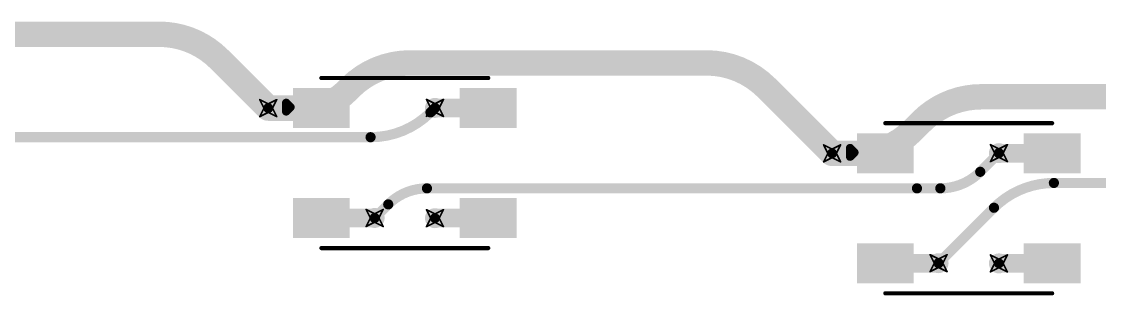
# Model space of a CAD drawing. Header units: inches. Extents: x -11 to 1110, y -7 to 455.
# Drawn here: x 394.93 to 427.25, y 300.87 to 309.09 of the extents above; entities that cross this region are included whole.
import ezdxf

# ---------------------------------------------------------------- set-up
doc = ezdxf.new("R2010")
doc.units = ezdxf.units.IN
for name, color, linetype in [('Bottom Layer', 5, 'Continuous'), ('Drill Drawing', 1, 'Continuous'), ('Top Layer', 1, 'Continuous'), ('Top Overlay', 2, 'Continuous'), ('Top Paste', 8, 'Continuous'), ('Top Solder', 216, 'Continuous'), ('Via Holes', 16, 'Continuous')]:
    doc.layers.add(name, color=color, linetype=linetype)

# ---------------------------------------------------------------- blocks, each defined once
blk = doc.blocks.new('WS2812B_B_W_80')
at = {"layer": 'Top Layer'}
for points in [[(-3.24999985, 2.15000078), (-1.75000031, 2.15000078), (-1.75000031, 1.15000278), (-3.24999985, 1.15000278)], [(3.24999985, 1.15000278), (1.75000031, 1.15000278), (1.75000031, 2.15000078), (3.24999985, 2.15000078)], [(-3.24999985, -1.15000024), (-1.75000031, -1.15000024), (-1.75000031, -2.14999824), (-3.24999985, -2.14999824)], [(1.75000031, -1.15000024), (3.24999985, -1.15000024), (3.24999985, -2.14999824), (1.75000031, -2.14999824)]]:
    blk.add_hatch(color=1, dxfattribs=at).paths.add_polyline_path(points)
at = {"layer": 'Top Paste'}
for points in [[(-3.24999985, 2.15000078), (-1.75000031, 2.15000078), (-1.75000031, 1.15000278), (-3.24999985, 1.15000278)], [(3.24999985, 1.15000278), (1.75000031, 1.15000278), (1.75000031, 2.15000078), (3.24999985, 2.15000078)], [(-3.24999985, -1.15000024), (-1.75000031, -1.15000024), (-1.75000031, -2.14999824), (-3.24999985, -2.14999824)], [(1.75000031, -1.15000024), (3.24999985, -1.15000024), (3.24999985, -2.14999824), (1.75000031, -2.14999824)]]:
    blk.add_hatch(color=8, dxfattribs=at).paths.add_polyline_path(points)
at = {"layer": 'Top Solder'}
for points in [[(-3.35159985, 2.25160078), (-1.64840031, 2.25160078), (-1.64840031, 1.04840278), (-3.35159985, 1.04840278)], [(3.35159985, 1.04840278), (1.64840031, 1.04840278), (1.64840031, 2.25160078), (3.35159985, 2.25160078)], [(-3.35159985, -1.04840024), (-1.64840031, -1.04840024), (-1.64840031, -2.25159824), (-3.35159985, -2.25159824)], [(1.64840031, -1.04840024), (3.35159985, -1.04840024), (3.35159985, -2.25159824), (1.64840031, -2.25159824)]]:
    blk.add_hatch(color=216, dxfattribs=at).paths.add_polyline_path(points)
at = {"layer": 'Top Overlay'}
for points in [[(-2.50000008, 2.55080008, 0.127, 0.127, 0), (2.50000008, 2.55080008, 0.127, 0.127, 0)], [(-3.556, 1.8034, 0.254, 0.254, 0), (-3.429, 1.6764, 0.254, 0.254, 0)], [(-3.556, 1.5494, 0.254, 0.254, 0), (-3.556, 1.8034, 0.254, 0.254, 0)], [(-3.556, 1.5494, 0.254, 0.254, 0), (-3.429, 1.6764, 0.254, 0.254, 0)], [(-2.50000008, -2.55079754, 0.127, 0.127, 0), (2.50000008, -2.55079754, 0.127, 0.127, 0)]]:
    blk.add_lwpolyline(points, format="xyseb", dxfattribs=at)
for points in [[(-2.53175008, 2.55080008, 0.0635, 0.0635, 1), (-2.46825008, 2.55080008, 0.0635, 0.0635, 1)], [(2.46825008, 2.55080008, 0.0635, 0.0635, 1), (2.53175008, 2.55080008, 0.0635, 0.0635, 1)], [(-3.619499999999999, 1.8034, 0.127, 0.127, 1), (-3.4925, 1.8034, 0.127, 0.127, 1)], [(-3.619499999999999, 1.8034, 0.127, 0.127, 1), (-3.4925, 1.8034, 0.127, 0.127, 1)], [(-3.619499999999999, 1.5494, 0.127, 0.127, 1), (-3.4925, 1.5494, 0.127, 0.127, 1)], [(-3.619499999999999, 1.5494, 0.127, 0.127, 1), (-3.4925, 1.5494, 0.127, 0.127, 1)], [(-3.4925, 1.6764, 0.127, 0.127, 1), (-3.3655, 1.6764, 0.127, 0.127, 1)], [(-3.4925, 1.6764, 0.127, 0.127, 1), (-3.3655, 1.6764, 0.127, 0.127, 1)], [(-2.53175008, -2.55079754, 0.0635, 0.0635, 1), (-2.46825008, -2.55079754, 0.0635, 0.0635, 1)], [(2.46825008, -2.55079754, 0.0635, 0.0635, 1), (2.53175008, -2.55079754, 0.0635, 0.0635, 1)]]:
    blk.add_lwpolyline(points, format="xyseb", close=True, dxfattribs=at)
blk = doc.blocks.new('WS2812B_B_W_89')
at = {"layer": 'Top Layer'}
for points in [[(-3.24999985, 2.15000078), (-1.75000031, 2.15000078), (-1.75000031, 1.15000278), (-3.24999985, 1.15000278)], [(3.24999985, 1.15000278), (1.75000031, 1.15000278), (1.75000031, 2.15000078), (3.24999985, 2.15000078)], [(-3.24999985, -1.15000024), (-1.75000031, -1.15000024), (-1.75000031, -2.14999824), (-3.24999985, -2.14999824)], [(1.75000031, -1.15000024), (3.24999985, -1.15000024), (3.24999985, -2.14999824), (1.75000031, -2.14999824)]]:
    blk.add_hatch(color=1, dxfattribs=at).paths.add_polyline_path(points)
at = {"layer": 'Top Paste'}
for points in [[(-3.24999985, 2.15000078), (-1.75000031, 2.15000078), (-1.75000031, 1.15000278), (-3.24999985, 1.15000278)], [(3.24999985, 1.15000278), (1.75000031, 1.15000278), (1.75000031, 2.15000078), (3.24999985, 2.15000078)], [(-3.24999985, -1.15000024), (-1.75000031, -1.15000024), (-1.75000031, -2.14999824), (-3.24999985, -2.14999824)], [(1.75000031, -1.15000024), (3.24999985, -1.15000024), (3.24999985, -2.14999824), (1.75000031, -2.14999824)]]:
    blk.add_hatch(color=8, dxfattribs=at).paths.add_polyline_path(points)
at = {"layer": 'Top Solder'}
for points in [[(-3.35159985, 2.25160078), (-1.64840031, 2.25160078), (-1.64840031, 1.04840278), (-3.35159985, 1.04840278)], [(3.35159985, 1.04840278), (1.64840031, 1.04840278), (1.64840031, 2.25160078), (3.35159985, 2.25160078)], [(-3.35159985, -1.04840024), (-1.64840031, -1.04840024), (-1.64840031, -2.25159824), (-3.35159985, -2.25159824)], [(1.64840031, -1.04840024), (3.35159985, -1.04840024), (3.35159985, -2.25159824), (1.64840031, -2.25159824)]]:
    blk.add_hatch(color=216, dxfattribs=at).paths.add_polyline_path(points)
at = {"layer": 'Top Overlay'}
for points in [[(-2.50000008, 2.55080008, 0.127, 0.127, 0), (2.50000008, 2.55080008, 0.127, 0.127, 0)], [(-3.556, 1.8034, 0.254, 0.254, 0), (-3.429, 1.6764, 0.254, 0.254, 0)], [(-3.556, 1.5494, 0.254, 0.254, 0), (-3.556, 1.8034, 0.254, 0.254, 0)], [(-3.556, 1.5494, 0.254, 0.254, 0), (-3.429, 1.6764, 0.254, 0.254, 0)], [(-2.50000008, -2.55079754, 0.127, 0.127, 0), (2.50000008, -2.55079754, 0.127, 0.127, 0)]]:
    blk.add_lwpolyline(points, format="xyseb", dxfattribs=at)
for points in [[(-2.53175008, 2.55080008, 0.0635, 0.0635, 1), (-2.46825008, 2.55080008, 0.0635, 0.0635, 1)], [(2.46825008, 2.55080008, 0.0635, 0.0635, 1), (2.53175008, 2.55080008, 0.0635, 0.0635, 1)], [(-3.619499999999999, 1.8034, 0.127, 0.127, 1), (-3.4925, 1.8034, 0.127, 0.127, 1)], [(-3.619499999999999, 1.8034, 0.127, 0.127, 1), (-3.4925, 1.8034, 0.127, 0.127, 1)], [(-3.619499999999999, 1.5494, 0.127, 0.127, 1), (-3.4925, 1.5494, 0.127, 0.127, 1)], [(-3.619499999999999, 1.5494, 0.127, 0.127, 1), (-3.4925, 1.5494, 0.127, 0.127, 1)], [(-3.4925, 1.6764, 0.127, 0.127, 1), (-3.3655, 1.6764, 0.127, 0.127, 1)], [(-3.4925, 1.6764, 0.127, 0.127, 1), (-3.3655, 1.6764, 0.127, 0.127, 1)], [(-2.53175008, -2.55079754, 0.0635, 0.0635, 1), (-2.46825008, -2.55079754, 0.0635, 0.0635, 1)], [(2.46825008, -2.55079754, 0.0635, 0.0635, 1), (2.53175008, -2.55079754, 0.0635, 0.0635, 1)]]:
    blk.add_lwpolyline(points, format="xyseb", close=True, dxfattribs=at)

msp = doc.modelspace()

# ---------------------------------------------------------------- hatches: boundary and pattern name
at = {"layer": 'Bottom Layer'}
h = msp.add_hatch(color=5, dxfattribs=at)
edge = h.paths.add_edge_path()
edge.add_arc((402.32734876, 306.49141394), 0.2999994, 0, 360)
h = msp.add_hatch(color=5, dxfattribs=at)
edge = h.paths.add_edge_path()
edge.add_arc((407.32734892, 306.49819574), 0.2999994, 0, 360)
h = msp.add_hatch(color=5, dxfattribs=at)
edge = h.paths.add_edge_path()
edge.add_arc((419.23393166, 305.1351149), 0.2999994, 0, 360)
h = msp.add_hatch(color=5, dxfattribs=at)
edge = h.paths.add_edge_path()
edge.add_arc((424.23393182, 305.1418967), 0.2999994, 0, 360)
h = msp.add_hatch(color=5, dxfattribs=at)
edge = h.paths.add_edge_path()
edge.add_arc((405.51860984, 303.19819472), 0.2999994, 0, 360)
h = msp.add_hatch(color=5, dxfattribs=at)
edge = h.paths.add_edge_path()
edge.add_arc((407.32734892, 303.19141292), 0.2999994, 0, 360)
h = msp.add_hatch(color=5, dxfattribs=at)
edge = h.paths.add_edge_path()
edge.add_arc((422.42519274, 301.84189568), 0.2999994, 0, 360)
h = msp.add_hatch(color=5, dxfattribs=at)
edge = h.paths.add_edge_path()
edge.add_arc((424.23393182, 301.83511388), 0.2999994, 0, 360)
at = {"layer": 'Top Layer'}
h = msp.add_hatch(color=1, dxfattribs=at)
edge = h.paths.add_edge_path()
edge.add_arc((402.32734876, 306.49141394), 0.2999994, 0, 360)
h = msp.add_hatch(color=1, dxfattribs=at)
edge = h.paths.add_edge_path()
edge.add_arc((407.32734892, 306.49819574), 0.2999994, 0, 360)
h = msp.add_hatch(color=1, dxfattribs=at)
edge = h.paths.add_edge_path()
edge.add_arc((419.23393166, 305.1351149), 0.2999994, 0, 360)
h = msp.add_hatch(color=1, dxfattribs=at)
edge = h.paths.add_edge_path()
edge.add_arc((424.23393182, 305.1418967), 0.2999994, 0, 360)
h = msp.add_hatch(color=1, dxfattribs=at)
edge = h.paths.add_edge_path()
edge.add_arc((405.51860984, 303.19819472), 0.2999994, 0, 360)
h = msp.add_hatch(color=1, dxfattribs=at)
edge = h.paths.add_edge_path()
edge.add_arc((407.32734892, 303.19141292), 0.2999994, 0, 360)
h = msp.add_hatch(color=1, dxfattribs=at)
edge = h.paths.add_edge_path()
edge.add_arc((422.42519274, 301.84189568), 0.2999994, 0, 360)
h = msp.add_hatch(color=1, dxfattribs=at)
edge = h.paths.add_edge_path()
edge.add_arc((424.23393182, 301.83511388), 0.2999994, 0, 360)
at = {"layer": 'Via Holes'}
h = msp.add_hatch(color=7, dxfattribs=at)
edge = h.paths.add_edge_path()
edge.add_arc((402.32734876, 306.49141394), 0.1499997, 0, 360)
h = msp.add_hatch(color=7, dxfattribs=at)
edge = h.paths.add_edge_path()
edge.add_arc((407.32734892, 306.49819574), 0.1499997, 0, 360)
h = msp.add_hatch(color=7, dxfattribs=at)
edge = h.paths.add_edge_path()
edge.add_arc((419.23393166, 305.1351149), 0.1499997, 0, 360)
h = msp.add_hatch(color=7, dxfattribs=at)
edge = h.paths.add_edge_path()
edge.add_arc((424.23393182, 305.1418967), 0.1499997, 0, 360)
h = msp.add_hatch(color=7, dxfattribs=at)
edge = h.paths.add_edge_path()
edge.add_arc((405.51860984, 303.19819472), 0.1499997, 0, 360)
h = msp.add_hatch(color=7, dxfattribs=at)
edge = h.paths.add_edge_path()
edge.add_arc((407.32734892, 303.19141292), 0.1499997, 0, 360)
h = msp.add_hatch(color=7, dxfattribs=at)
edge = h.paths.add_edge_path()
edge.add_arc((422.42519274, 301.84189568), 0.1499997, 0, 360)
h = msp.add_hatch(color=7, dxfattribs=at)
edge = h.paths.add_edge_path()
edge.add_arc((424.23393182, 301.83511388), 0.1499997, 0, 360)

# ---------------------------------------------------------------- linework, layer by layer
at = {"layer": 'Bottom Layer'}
for points in [[(390.75579456, 308.70701022, 0.7619999999999999, 0.7619999999999999, 0), (399.05964892, 308.70701022, 0.7619999999999999, 0.7619999999999999, 0)], [(399.05964892, 308.70701022, 0.7619999999999999, 0.7619999999999999, -0.198912367379658), (400.8557007, 307.963062, 0.7619999999999999, 0.7619999999999999, 0)], [(400.8557007, 307.963062, 0.7619999999999999, 0.7619999999999999, 0), (402.32734876, 306.49141394, 0.7619999999999999, 0.7619999999999999, 0)], [(404.78222828, 307.10405178, 0.7619999999999999, 0.7619999999999999, -0.198912367379658), (406.5782800599999, 307.848, 0.7619999999999999, 0.7619999999999999, 0)], [(406.5782800599999, 307.848, 0.7619999999999999, 0.7619999999999999, 0), (415.468943, 307.848, 0.7619999999999999, 0.7619999999999999, 0)], [(415.468943, 307.848, 0.7619999999999999, 0.7619999999999999, -0.198912367379658), (417.2649947799999, 307.10405178, 0.7619999999999999, 0.7619999999999999, 0)], [(404.67298034, 306.99480384, 0.7619999999999999, 0.7619999999999999, -0.198912367379658), (403.4576894, 306.49141394, 0.7619999999999999, 0.7619999999999999, 0)], [(404.67298034, 306.99480384, 0.7619999999999999, 0.7619999999999999, 0), (404.78222828, 307.10405178, 0.7619999999999999, 0.7619999999999999, 0)], [(417.2649947799999, 307.10405178, 0.7619999999999999, 0.7619999999999999, 0), (419.23393166, 305.1351149, 0.7619999999999999, 0.7619999999999999, 0)], [(421.91205178, 306.08805178, 0.7619999999999999, 0.7619999999999999, -0.198912367379658), (423.70810356, 306.832, 0.7619999999999999, 0.7619999999999999, 0)], [(423.70810356, 306.832, 0.7619999999999999, 0.7619999999999999, 0), (434.29766582, 306.832, 0.7619999999999999, 0.7619999999999999, 0)], [(402.32734876, 306.49141394, 0.7619999999999999, 0.7619999999999999, 0), (403.4576894, 306.49141394, 0.7619999999999999, 0.7619999999999999, 0)], [(407.19250032, 306.36334714, 0.3048, 0.3048, -0.198912367379658), (405.3964485399999, 305.61939892, 0.3048, 0.3048, 0)], [(407.19250032, 306.36334714, 0.3048, 0.3048, 0), (407.32734892, 306.49819574, 0.3048, 0.3048, 0)], [(421.64, 305.816, 0.7619999999999999, 0.7619999999999999, 0), (421.91205178, 306.08805178, 0.7619999999999999, 0.7619999999999999, 0)], [(421.64, 305.816, 0.7619999999999999, 0.7619999999999999, -0.198912367379658), (419.99619836, 305.1351149, 0.7619999999999999, 0.7619999999999999, 0)], [(391.40028146, 305.61939892, 0.3048, 0.3048, 0), (405.3964485399999, 305.61939892, 0.3048, 0.3048, 0)], [(419.23393166, 305.1351149, 0.7619999999999999, 0.7619999999999999, 0), (419.99619836, 305.1351149, 0.7619999999999999, 0.7619999999999999, 0)], [(423.67409296, 304.58161842, 0.3048, 0.3048, 0), (424.23325618, 305.1407816399999, 0.3048, 0.3048, 0)], [(424.23325618, 305.1407816399999, 0.3048, 0.3048, 0), (424.23325618, 305.14253424, 0.3048, 0.3048, 0)], [(423.67409296, 304.58161842, 0.3048, 0.3048, -0.198912367379658), (422.47807554, 304.08621174, 0.3048, 0.3048, 0)], [(405.92586582, 303.6054506999999, 0.3048, 0.3048, -0.198912367379658), (407.08653152, 304.08621428, 0.3048, 0.3048, 0)], [(407.08653152, 304.08621428, 0.3048, 0.3048, 0), (421.77746226, 304.08621428, 0.3048, 0.3048, 0)], [(421.77746226, 304.08621428, 0.3048, 0.3048, 0), (421.7774648, 304.08621174, 0.3048, 0.3048, 0)], [(421.7774648, 304.08621174, 0.3048, 0.3048, 0), (422.47807554, 304.08621174, 0.3048, 0.3048, 0)], [(424.08714776, 303.5038507, 0.3048, 0.3048, -0.198912367379658), (425.88319954, 304.24779892, 0.3048, 0.3048, 0)], [(425.88319954, 304.24779892, 0.3048, 0.3048, 0), (439.00436202, 304.24779892, 0.3048, 0.3048, 0)], [(405.51860984, 303.19819472, 0.3048, 0.3048, 0), (405.92586582, 303.6054506999999, 0.3048, 0.3048, 0)], [(422.42519274, 301.84189568, 0.3048, 0.3048, 0), (424.08714776, 303.5038507, 0.3048, 0.3048, 0)]]:
    msp.add_lwpolyline(points, format="xyseb", dxfattribs=at)
for points in [[(398.86914892, 308.70701022, 0.3809999999999999, 0.3809999999999999, 1), (399.25014892, 308.70701022, 0.3809999999999999, 0.3809999999999999, 1)], [(398.86914892, 308.70701022, 0.3809999999999999, 0.3809999999999999, 1), (399.25014892, 308.70701022, 0.3809999999999999, 0.3809999999999999, 1)], [(400.6652007, 307.963062, 0.3809999999999999, 0.3809999999999999, 1), (401.0462007, 307.963062, 0.3809999999999999, 0.3809999999999999, 1)], [(400.6652007, 307.963062, 0.3809999999999999, 0.3809999999999999, 1), (401.0462007, 307.963062, 0.3809999999999999, 0.3809999999999999, 1)], [(406.38778006, 307.848, 0.3809999999999999, 0.3809999999999999, 1), (406.7687800599999, 307.848, 0.3809999999999999, 0.3809999999999999, 1)], [(406.38778006, 307.848, 0.3809999999999999, 0.3809999999999999, 1), (406.7687800599999, 307.848, 0.3809999999999999, 0.3809999999999999, 1)], [(415.278443, 307.848, 0.3809999999999999, 0.3809999999999999, 1), (415.659443, 307.848, 0.3809999999999999, 0.3809999999999999, 1)], [(415.278443, 307.848, 0.3809999999999999, 0.3809999999999999, 1), (415.659443, 307.848, 0.3809999999999999, 0.3809999999999999, 1)], [(404.48248034, 306.99480384, 0.3809999999999999, 0.3809999999999999, 1), (404.86348034, 306.99480384, 0.3809999999999999, 0.3809999999999999, 1)], [(404.48248034, 306.99480384, 0.3809999999999999, 0.3809999999999999, 1), (404.86348034, 306.99480384, 0.3809999999999999, 0.3809999999999999, 1)], [(404.59172828, 307.10405178, 0.3809999999999999, 0.3809999999999999, 1), (404.97272828, 307.10405178, 0.3809999999999999, 0.3809999999999999, 1)], [(404.59172828, 307.10405178, 0.3809999999999999, 0.3809999999999999, 1), (404.97272828, 307.10405178, 0.3809999999999999, 0.3809999999999999, 1)], [(417.07449478, 307.10405178, 0.3809999999999999, 0.3809999999999999, 1), (417.4554947799999, 307.10405178, 0.3809999999999999, 0.3809999999999999, 1)], [(417.07449478, 307.10405178, 0.3809999999999999, 0.3809999999999999, 1), (417.4554947799999, 307.10405178, 0.3809999999999999, 0.3809999999999999, 1)], [(423.51760356, 306.832, 0.3809999999999999, 0.3809999999999999, 1), (423.89860356, 306.832, 0.3809999999999999, 0.3809999999999999, 1)], [(423.51760356, 306.832, 0.3809999999999999, 0.3809999999999999, 1), (423.89860356, 306.832, 0.3809999999999999, 0.3809999999999999, 1)], [(402.13684876, 306.49141394, 0.3809999999999999, 0.3809999999999999, 1), (402.51784876, 306.49141394, 0.3809999999999999, 0.3809999999999999, 1)], [(402.13684876, 306.49141394, 0.3809999999999999, 0.3809999999999999, 1), (402.51784876, 306.49141394, 0.3809999999999999, 0.3809999999999999, 1)], [(403.2671894, 306.49141394, 0.3809999999999999, 0.3809999999999999, 1), (403.6481894, 306.49141394, 0.3809999999999999, 0.3809999999999999, 1)], [(403.2671894, 306.49141394, 0.3809999999999999, 0.3809999999999999, 1), (403.6481894, 306.49141394, 0.3809999999999999, 0.3809999999999999, 1)], [(407.11630032, 306.36334714, 0.1524, 0.1524, 1), (407.26870032, 306.36334714, 0.1524, 0.1524, 1)], [(407.11630032, 306.36334714, 0.1524, 0.1524, 1), (407.26870032, 306.36334714, 0.1524, 0.1524, 1)], [(407.25114892, 306.49819574, 0.1524, 0.1524, 1), (407.40354892, 306.49819574, 0.1524, 0.1524, 1)], [(421.72155178, 306.08805178, 0.3809999999999999, 0.3809999999999999, 1), (422.1025517799999, 306.08805178, 0.3809999999999999, 0.3809999999999999, 1)], [(421.72155178, 306.08805178, 0.3809999999999999, 0.3809999999999999, 1), (422.1025517799999, 306.08805178, 0.3809999999999999, 0.3809999999999999, 1)], [(421.4495, 305.816, 0.3809999999999999, 0.3809999999999999, 1), (421.8305, 305.816, 0.3809999999999999, 0.3809999999999999, 1)], [(421.4495, 305.816, 0.3809999999999999, 0.3809999999999999, 1), (421.8305, 305.816, 0.3809999999999999, 0.3809999999999999, 1)], [(405.32024854, 305.61939892, 0.1524, 0.1524, 1), (405.47264854, 305.61939892, 0.1524, 0.1524, 1)], [(405.32024854, 305.61939892, 0.1524, 0.1524, 1), (405.47264854, 305.61939892, 0.1524, 0.1524, 1)], [(419.04343166, 305.1351149, 0.3809999999999999, 0.3809999999999999, 1), (419.42443166, 305.1351149, 0.3809999999999999, 0.3809999999999999, 1)], [(419.04343166, 305.1351149, 0.3809999999999999, 0.3809999999999999, 1), (419.42443166, 305.1351149, 0.3809999999999999, 0.3809999999999999, 1)], [(419.80569836, 305.1351149, 0.3809999999999999, 0.3809999999999999, 1), (420.18669836, 305.1351149, 0.3809999999999999, 0.3809999999999999, 1)], [(419.80569836, 305.1351149, 0.3809999999999999, 0.3809999999999999, 1), (420.18669836, 305.1351149, 0.3809999999999999, 0.3809999999999999, 1)], [(424.1570561799999, 305.14253424, 0.1524, 0.1524, 1), (424.3094561799999, 305.14253424, 0.1524, 0.1524, 1)], [(424.1570561799999, 305.1407816399999, 0.1524, 0.1524, 1), (424.3094561799999, 305.1407816399999, 0.1524, 0.1524, 1)], [(424.1570561799999, 305.1407816399999, 0.1524, 0.1524, 1), (424.3094561799999, 305.1407816399999, 0.1524, 0.1524, 1)], [(423.59789296, 304.58161842, 0.1524, 0.1524, 1), (423.75029296, 304.58161842, 0.1524, 0.1524, 1)], [(423.59789296, 304.58161842, 0.1524, 0.1524, 1), (423.75029296, 304.58161842, 0.1524, 0.1524, 1)], [(407.01033152, 304.08621428, 0.1524, 0.1524, 1), (407.16273152, 304.08621428, 0.1524, 0.1524, 1)], [(407.01033152, 304.08621428, 0.1524, 0.1524, 1), (407.16273152, 304.08621428, 0.1524, 0.1524, 1)], [(421.70126226, 304.08621428, 0.1524, 0.1524, 1), (421.85366226, 304.08621428, 0.1524, 0.1524, 1)], [(421.70126226, 304.08621428, 0.1524, 0.1524, 1), (421.85366226, 304.08621428, 0.1524, 0.1524, 1)], [(421.7012648, 304.08621174, 0.1524, 0.1524, 1), (421.8536648, 304.08621174, 0.1524, 0.1524, 1)], [(421.7012648, 304.08621174, 0.1524, 0.1524, 1), (421.8536648, 304.08621174, 0.1524, 0.1524, 1)], [(422.4018755399999, 304.08621174, 0.1524, 0.1524, 1), (422.5542755399999, 304.08621174, 0.1524, 0.1524, 1)], [(422.4018755399999, 304.08621174, 0.1524, 0.1524, 1), (422.5542755399999, 304.08621174, 0.1524, 0.1524, 1)], [(425.80699954, 304.24779892, 0.1524, 0.1524, 1), (425.95939954, 304.24779892, 0.1524, 0.1524, 1)], [(425.80699954, 304.24779892, 0.1524, 0.1524, 1), (425.95939954, 304.24779892, 0.1524, 0.1524, 1)], [(405.84966582, 303.6054506999999, 0.1524, 0.1524, 1), (406.00206582, 303.6054506999999, 0.1524, 0.1524, 1)], [(405.84966582, 303.6054506999999, 0.1524, 0.1524, 1), (406.00206582, 303.6054506999999, 0.1524, 0.1524, 1)], [(424.01094776, 303.5038507, 0.1524, 0.1524, 1), (424.16334776, 303.5038507, 0.1524, 0.1524, 1)], [(424.01094776, 303.5038507, 0.1524, 0.1524, 1), (424.16334776, 303.5038507, 0.1524, 0.1524, 1)], [(405.44240984, 303.19819472, 0.1524, 0.1524, 1), (405.59480984, 303.19819472, 0.1524, 0.1524, 1)], [(422.34899274, 301.84189568, 0.1524, 0.1524, 1), (422.50139274, 301.84189568, 0.1524, 0.1524, 1)]]:
    msp.add_lwpolyline(points, format="xyseb", close=True, dxfattribs=at)
at = {"layer": 'Drill Drawing'}
for points in [[(402.07334876, 306.74541394, 0.0508, 0.0508, 0), (402.32734876, 306.61841394, 0.0508, 0.0508, 0)], [(402.07334876, 306.74541394, 0.0508, 0.0508, 0), (402.2003487599999, 306.49141394, 0.0508, 0.0508, 0)], [(402.32734876, 306.61841394, 0.0508, 0.0508, 0), (402.58134876, 306.74541394, 0.0508, 0.0508, 0)], [(402.45434876, 306.49141394, 0.0508, 0.0508, 0), (402.58134876, 306.74541394, 0.0508, 0.0508, 0)], [(407.0733489199999, 306.75219574, 0.0508, 0.0508, 0), (407.32734892, 306.62519574, 0.0508, 0.0508, 0)], [(407.0733489199999, 306.75219574, 0.0508, 0.0508, 0), (407.20034892, 306.49819574, 0.0508, 0.0508, 0)], [(407.32734892, 306.62519574, 0.0508, 0.0508, 0), (407.5813489199999, 306.75219574, 0.0508, 0.0508, 0)], [(407.45434892, 306.49819574, 0.0508, 0.0508, 0), (407.5813489199999, 306.75219574, 0.0508, 0.0508, 0)], [(402.07334876, 306.23741394, 0.0508, 0.0508, 0), (402.2003487599999, 306.49141394, 0.0508, 0.0508, 0)], [(402.07334876, 306.23741394, 0.0508, 0.0508, 0), (402.32734876, 306.36441394, 0.0508, 0.0508, 0)], [(402.32734876, 306.36441394, 0.0508, 0.0508, 0), (402.58134876, 306.23741394, 0.0508, 0.0508, 0)], [(402.45434876, 306.49141394, 0.0508, 0.0508, 0), (402.58134876, 306.23741394, 0.0508, 0.0508, 0)], [(407.0733489199999, 306.24419574, 0.0508, 0.0508, 0), (407.20034892, 306.49819574, 0.0508, 0.0508, 0)], [(407.0733489199999, 306.24419574, 0.0508, 0.0508, 0), (407.32734892, 306.37119574, 0.0508, 0.0508, 0)], [(407.32734892, 306.37119574, 0.0508, 0.0508, 0), (407.5813489199999, 306.24419574, 0.0508, 0.0508, 0)], [(407.45434892, 306.49819574, 0.0508, 0.0508, 0), (407.5813489199999, 306.24419574, 0.0508, 0.0508, 0)], [(418.97993166, 305.3891149, 0.0508, 0.0508, 0), (419.23393166, 305.2621149, 0.0508, 0.0508, 0)], [(418.97993166, 305.3891149, 0.0508, 0.0508, 0), (419.1069316599999, 305.1351149, 0.0508, 0.0508, 0)], [(419.23393166, 305.2621149, 0.0508, 0.0508, 0), (419.48793166, 305.3891149, 0.0508, 0.0508, 0)], [(419.36093166, 305.1351149, 0.0508, 0.0508, 0), (419.48793166, 305.3891149, 0.0508, 0.0508, 0)], [(423.9799318199999, 305.3958967, 0.0508, 0.0508, 0), (424.23393182, 305.2688967, 0.0508, 0.0508, 0)], [(423.9799318199999, 305.3958967, 0.0508, 0.0508, 0), (424.10693182, 305.1418967, 0.0508, 0.0508, 0)], [(424.23393182, 305.2688967, 0.0508, 0.0508, 0), (424.4879318199999, 305.3958967, 0.0508, 0.0508, 0)], [(424.36093182, 305.1418967, 0.0508, 0.0508, 0), (424.4879318199999, 305.3958967, 0.0508, 0.0508, 0)], [(418.97993166, 304.8811149, 0.0508, 0.0508, 0), (419.1069316599999, 305.1351149, 0.0508, 0.0508, 0)], [(419.36093166, 305.1351149, 0.0508, 0.0508, 0), (419.48793166, 304.8811149, 0.0508, 0.0508, 0)], [(423.9799318199999, 304.8878966999999, 0.0508, 0.0508, 0), (424.10693182, 305.1418967, 0.0508, 0.0508, 0)], [(424.36093182, 305.1418967, 0.0508, 0.0508, 0), (424.4879318199999, 304.8878966999999, 0.0508, 0.0508, 0)], [(418.97993166, 304.8811149, 0.0508, 0.0508, 0), (419.23393166, 305.0081149, 0.0508, 0.0508, 0)], [(419.23393166, 305.0081149, 0.0508, 0.0508, 0), (419.48793166, 304.8811149, 0.0508, 0.0508, 0)], [(423.9799318199999, 304.8878966999999, 0.0508, 0.0508, 0), (424.23393182, 305.0148967, 0.0508, 0.0508, 0)], [(424.23393182, 305.0148967, 0.0508, 0.0508, 0), (424.4879318199999, 304.8878966999999, 0.0508, 0.0508, 0)], [(405.26460984, 303.45219472, 0.0508, 0.0508, 0), (405.51860984, 303.32519472, 0.0508, 0.0508, 0)], [(405.26460984, 303.45219472, 0.0508, 0.0508, 0), (405.39160984, 303.19819472, 0.0508, 0.0508, 0)], [(405.51860984, 303.32519472, 0.0508, 0.0508, 0), (405.77260984, 303.45219472, 0.0508, 0.0508, 0)], [(405.64560984, 303.19819472, 0.0508, 0.0508, 0), (405.77260984, 303.45219472, 0.0508, 0.0508, 0)], [(407.0733489199999, 303.44541292, 0.0508, 0.0508, 0), (407.32734892, 303.31841292, 0.0508, 0.0508, 0)], [(407.0733489199999, 303.44541292, 0.0508, 0.0508, 0), (407.20034892, 303.19141292, 0.0508, 0.0508, 0)], [(407.32734892, 303.31841292, 0.0508, 0.0508, 0), (407.5813489199999, 303.44541292, 0.0508, 0.0508, 0)], [(407.45434892, 303.19141292, 0.0508, 0.0508, 0), (407.5813489199999, 303.44541292, 0.0508, 0.0508, 0)], [(405.26460984, 302.94419472, 0.0508, 0.0508, 0), (405.39160984, 303.19819472, 0.0508, 0.0508, 0)], [(405.64560984, 303.19819472, 0.0508, 0.0508, 0), (405.77260984, 302.94419472, 0.0508, 0.0508, 0)], [(407.0733489199999, 302.93741292, 0.0508, 0.0508, 0), (407.20034892, 303.19141292, 0.0508, 0.0508, 0)], [(407.45434892, 303.19141292, 0.0508, 0.0508, 0), (407.5813489199999, 302.93741292, 0.0508, 0.0508, 0)], [(405.26460984, 302.94419472, 0.0508, 0.0508, 0), (405.51860984, 303.07119472, 0.0508, 0.0508, 0)], [(405.51860984, 303.07119472, 0.0508, 0.0508, 0), (405.77260984, 302.94419472, 0.0508, 0.0508, 0)], [(407.0733489199999, 302.93741292, 0.0508, 0.0508, 0), (407.32734892, 303.06441292, 0.0508, 0.0508, 0)], [(407.32734892, 303.06441292, 0.0508, 0.0508, 0), (407.5813489199999, 302.93741292, 0.0508, 0.0508, 0)], [(422.17119274, 302.09589568, 0.0508, 0.0508, 0), (422.42519274, 301.96889568, 0.0508, 0.0508, 0)], [(422.17119274, 302.09589568, 0.0508, 0.0508, 0), (422.2981927399999, 301.84189568, 0.0508, 0.0508, 0)], [(422.17119274, 301.58789568, 0.0508, 0.0508, 0), (422.2981927399999, 301.84189568, 0.0508, 0.0508, 0)], [(422.42519274, 301.96889568, 0.0508, 0.0508, 0), (422.67919274, 302.09589568, 0.0508, 0.0508, 0)], [(422.55219274, 301.84189568, 0.0508, 0.0508, 0), (422.67919274, 302.09589568, 0.0508, 0.0508, 0)], [(422.55219274, 301.84189568, 0.0508, 0.0508, 0), (422.67919274, 301.58789568, 0.0508, 0.0508, 0)], [(423.9799318199999, 302.08911388, 0.0508, 0.0508, 0), (424.23393182, 301.9621138799999, 0.0508, 0.0508, 0)], [(423.9799318199999, 302.08911388, 0.0508, 0.0508, 0), (424.10693182, 301.83511388, 0.0508, 0.0508, 0)], [(423.9799318199999, 301.58111388, 0.0508, 0.0508, 0), (424.10693182, 301.83511388, 0.0508, 0.0508, 0)], [(424.23393182, 301.9621138799999, 0.0508, 0.0508, 0), (424.4879318199999, 302.08911388, 0.0508, 0.0508, 0)], [(424.36093182, 301.83511388, 0.0508, 0.0508, 0), (424.4879318199999, 302.08911388, 0.0508, 0.0508, 0)], [(424.36093182, 301.83511388, 0.0508, 0.0508, 0), (424.4879318199999, 301.58111388, 0.0508, 0.0508, 0)], [(422.17119274, 301.58789568, 0.0508, 0.0508, 0), (422.42519274, 301.71489568, 0.0508, 0.0508, 0)], [(422.42519274, 301.71489568, 0.0508, 0.0508, 0), (422.67919274, 301.58789568, 0.0508, 0.0508, 0)], [(423.9799318199999, 301.58111388, 0.0508, 0.0508, 0), (424.23393182, 301.70811388, 0.0508, 0.0508, 0)], [(424.23393182, 301.70811388, 0.0508, 0.0508, 0), (424.4879318199999, 301.58111388, 0.0508, 0.0508, 0)]]:
    msp.add_lwpolyline(points, format="xyseb", dxfattribs=at)
for points in [[(402.06064876, 306.74541394, 0.0254, 0.0254, 1), (402.08604876, 306.74541394, 0.0254, 0.0254, 1)], [(402.06064876, 306.74541394, 0.0254, 0.0254, 1), (402.08604876, 306.74541394, 0.0254, 0.0254, 1)], [(402.56864876, 306.74541394, 0.0254, 0.0254, 1), (402.59404876, 306.74541394, 0.0254, 0.0254, 1)], [(402.56864876, 306.74541394, 0.0254, 0.0254, 1), (402.59404876, 306.74541394, 0.0254, 0.0254, 1)], [(407.06064892, 306.75219574, 0.0254, 0.0254, 1), (407.0860489199999, 306.75219574, 0.0254, 0.0254, 1)], [(407.06064892, 306.75219574, 0.0254, 0.0254, 1), (407.0860489199999, 306.75219574, 0.0254, 0.0254, 1)], [(407.56864892, 306.75219574, 0.0254, 0.0254, 1), (407.59404892, 306.75219574, 0.0254, 0.0254, 1)], [(407.56864892, 306.75219574, 0.0254, 0.0254, 1), (407.59404892, 306.75219574, 0.0254, 0.0254, 1)], [(402.18764876, 306.49141394, 0.0254, 0.0254, 1), (402.21304876, 306.49141394, 0.0254, 0.0254, 1)], [(402.18764876, 306.49141394, 0.0254, 0.0254, 1), (402.21304876, 306.49141394, 0.0254, 0.0254, 1)], [(402.31464876, 306.61841394, 0.0254, 0.0254, 1), (402.3400487599999, 306.61841394, 0.0254, 0.0254, 1)], [(402.31464876, 306.61841394, 0.0254, 0.0254, 1), (402.3400487599999, 306.61841394, 0.0254, 0.0254, 1)], [(402.31464876, 306.36441394, 0.0254, 0.0254, 1), (402.3400487599999, 306.36441394, 0.0254, 0.0254, 1)], [(402.31464876, 306.36441394, 0.0254, 0.0254, 1), (402.3400487599999, 306.36441394, 0.0254, 0.0254, 1)], [(402.44164876, 306.49141394, 0.0254, 0.0254, 1), (402.46704876, 306.49141394, 0.0254, 0.0254, 1)], [(402.44164876, 306.49141394, 0.0254, 0.0254, 1), (402.46704876, 306.49141394, 0.0254, 0.0254, 1)], [(407.18764892, 306.49819574, 0.0254, 0.0254, 1), (407.21304892, 306.49819574, 0.0254, 0.0254, 1)], [(407.18764892, 306.49819574, 0.0254, 0.0254, 1), (407.21304892, 306.49819574, 0.0254, 0.0254, 1)], [(407.31464892, 306.62519574, 0.0254, 0.0254, 1), (407.34004892, 306.62519574, 0.0254, 0.0254, 1)], [(407.31464892, 306.62519574, 0.0254, 0.0254, 1), (407.34004892, 306.62519574, 0.0254, 0.0254, 1)], [(407.31464892, 306.37119574, 0.0254, 0.0254, 1), (407.34004892, 306.37119574, 0.0254, 0.0254, 1)], [(407.31464892, 306.37119574, 0.0254, 0.0254, 1), (407.34004892, 306.37119574, 0.0254, 0.0254, 1)], [(407.44164892, 306.49819574, 0.0254, 0.0254, 1), (407.46704892, 306.49819574, 0.0254, 0.0254, 1)], [(407.44164892, 306.49819574, 0.0254, 0.0254, 1), (407.46704892, 306.49819574, 0.0254, 0.0254, 1)], [(402.06064876, 306.23741394, 0.0254, 0.0254, 1), (402.08604876, 306.23741394, 0.0254, 0.0254, 1)], [(402.06064876, 306.23741394, 0.0254, 0.0254, 1), (402.08604876, 306.23741394, 0.0254, 0.0254, 1)], [(402.56864876, 306.23741394, 0.0254, 0.0254, 1), (402.59404876, 306.23741394, 0.0254, 0.0254, 1)], [(402.56864876, 306.23741394, 0.0254, 0.0254, 1), (402.59404876, 306.23741394, 0.0254, 0.0254, 1)], [(407.06064892, 306.24419574, 0.0254, 0.0254, 1), (407.0860489199999, 306.24419574, 0.0254, 0.0254, 1)], [(407.06064892, 306.24419574, 0.0254, 0.0254, 1), (407.0860489199999, 306.24419574, 0.0254, 0.0254, 1)], [(407.56864892, 306.24419574, 0.0254, 0.0254, 1), (407.59404892, 306.24419574, 0.0254, 0.0254, 1)], [(407.56864892, 306.24419574, 0.0254, 0.0254, 1), (407.59404892, 306.24419574, 0.0254, 0.0254, 1)], [(418.96723166, 305.3891149, 0.0254, 0.0254, 1), (418.9926316599999, 305.3891149, 0.0254, 0.0254, 1)], [(418.96723166, 305.3891149, 0.0254, 0.0254, 1), (418.9926316599999, 305.3891149, 0.0254, 0.0254, 1)], [(419.47523166, 305.3891149, 0.0254, 0.0254, 1), (419.50063166, 305.3891149, 0.0254, 0.0254, 1)], [(419.47523166, 305.3891149, 0.0254, 0.0254, 1), (419.50063166, 305.3891149, 0.0254, 0.0254, 1)], [(423.96723182, 305.3958967, 0.0254, 0.0254, 1), (423.99263182, 305.3958967, 0.0254, 0.0254, 1)], [(423.96723182, 305.3958967, 0.0254, 0.0254, 1), (423.99263182, 305.3958967, 0.0254, 0.0254, 1)], [(424.47523182, 305.3958967, 0.0254, 0.0254, 1), (424.50063182, 305.3958967, 0.0254, 0.0254, 1)], [(424.47523182, 305.3958967, 0.0254, 0.0254, 1), (424.50063182, 305.3958967, 0.0254, 0.0254, 1)], [(419.09423166, 305.1351149, 0.0254, 0.0254, 1), (419.11963166, 305.1351149, 0.0254, 0.0254, 1)], [(419.09423166, 305.1351149, 0.0254, 0.0254, 1), (419.11963166, 305.1351149, 0.0254, 0.0254, 1)], [(419.2212316599999, 305.2621149, 0.0254, 0.0254, 1), (419.24663166, 305.2621149, 0.0254, 0.0254, 1)], [(419.2212316599999, 305.2621149, 0.0254, 0.0254, 1), (419.24663166, 305.2621149, 0.0254, 0.0254, 1)], [(419.34823166, 305.1351149, 0.0254, 0.0254, 1), (419.3736316599999, 305.1351149, 0.0254, 0.0254, 1)], [(419.34823166, 305.1351149, 0.0254, 0.0254, 1), (419.3736316599999, 305.1351149, 0.0254, 0.0254, 1)], [(424.0942318199999, 305.1418967, 0.0254, 0.0254, 1), (424.11963182, 305.1418967, 0.0254, 0.0254, 1)], [(424.0942318199999, 305.1418967, 0.0254, 0.0254, 1), (424.11963182, 305.1418967, 0.0254, 0.0254, 1)], [(424.22123182, 305.2688967, 0.0254, 0.0254, 1), (424.2466318199999, 305.2688967, 0.0254, 0.0254, 1)], [(424.22123182, 305.2688967, 0.0254, 0.0254, 1), (424.2466318199999, 305.2688967, 0.0254, 0.0254, 1)], [(424.34823182, 305.1418967, 0.0254, 0.0254, 1), (424.37363182, 305.1418967, 0.0254, 0.0254, 1)], [(424.34823182, 305.1418967, 0.0254, 0.0254, 1), (424.37363182, 305.1418967, 0.0254, 0.0254, 1)], [(418.96723166, 304.8811149, 0.0254, 0.0254, 1), (418.9926316599999, 304.8811149, 0.0254, 0.0254, 1)], [(418.96723166, 304.8811149, 0.0254, 0.0254, 1), (418.9926316599999, 304.8811149, 0.0254, 0.0254, 1)], [(419.2212316599999, 305.0081149, 0.0254, 0.0254, 1), (419.24663166, 305.0081149, 0.0254, 0.0254, 1)], [(419.2212316599999, 305.0081149, 0.0254, 0.0254, 1), (419.24663166, 305.0081149, 0.0254, 0.0254, 1)], [(419.47523166, 304.8811149, 0.0254, 0.0254, 1), (419.50063166, 304.8811149, 0.0254, 0.0254, 1)], [(419.47523166, 304.8811149, 0.0254, 0.0254, 1), (419.50063166, 304.8811149, 0.0254, 0.0254, 1)], [(423.96723182, 304.8878966999999, 0.0254, 0.0254, 1), (423.99263182, 304.8878966999999, 0.0254, 0.0254, 1)], [(423.96723182, 304.8878966999999, 0.0254, 0.0254, 1), (423.99263182, 304.8878966999999, 0.0254, 0.0254, 1)], [(424.22123182, 305.0148967, 0.0254, 0.0254, 1), (424.2466318199999, 305.0148967, 0.0254, 0.0254, 1)], [(424.22123182, 305.0148967, 0.0254, 0.0254, 1), (424.2466318199999, 305.0148967, 0.0254, 0.0254, 1)], [(424.47523182, 304.8878966999999, 0.0254, 0.0254, 1), (424.50063182, 304.8878966999999, 0.0254, 0.0254, 1)], [(424.47523182, 304.8878966999999, 0.0254, 0.0254, 1), (424.50063182, 304.8878966999999, 0.0254, 0.0254, 1)], [(405.2519098399999, 303.45219472, 0.0254, 0.0254, 1), (405.27730984, 303.45219472, 0.0254, 0.0254, 1)], [(405.2519098399999, 303.45219472, 0.0254, 0.0254, 1), (405.27730984, 303.45219472, 0.0254, 0.0254, 1)], [(405.75990984, 303.45219472, 0.0254, 0.0254, 1), (405.78530984, 303.45219472, 0.0254, 0.0254, 1)], [(405.75990984, 303.45219472, 0.0254, 0.0254, 1), (405.78530984, 303.45219472, 0.0254, 0.0254, 1)], [(407.06064892, 303.44541292, 0.0254, 0.0254, 1), (407.0860489199999, 303.44541292, 0.0254, 0.0254, 1)], [(407.06064892, 303.44541292, 0.0254, 0.0254, 1), (407.0860489199999, 303.44541292, 0.0254, 0.0254, 1)], [(407.56864892, 303.44541292, 0.0254, 0.0254, 1), (407.59404892, 303.44541292, 0.0254, 0.0254, 1)], [(407.56864892, 303.44541292, 0.0254, 0.0254, 1), (407.59404892, 303.44541292, 0.0254, 0.0254, 1)], [(405.37890984, 303.19819472, 0.0254, 0.0254, 1), (405.40430984, 303.19819472, 0.0254, 0.0254, 1)], [(405.37890984, 303.19819472, 0.0254, 0.0254, 1), (405.40430984, 303.19819472, 0.0254, 0.0254, 1)], [(405.50590984, 303.32519472, 0.0254, 0.0254, 1), (405.53130984, 303.32519472, 0.0254, 0.0254, 1)], [(405.50590984, 303.32519472, 0.0254, 0.0254, 1), (405.53130984, 303.32519472, 0.0254, 0.0254, 1)], [(405.63290984, 303.19819472, 0.0254, 0.0254, 1), (405.65830984, 303.19819472, 0.0254, 0.0254, 1)], [(405.63290984, 303.19819472, 0.0254, 0.0254, 1), (405.65830984, 303.19819472, 0.0254, 0.0254, 1)], [(407.18764892, 303.19141292, 0.0254, 0.0254, 1), (407.21304892, 303.19141292, 0.0254, 0.0254, 1)], [(407.18764892, 303.19141292, 0.0254, 0.0254, 1), (407.21304892, 303.19141292, 0.0254, 0.0254, 1)], [(407.31464892, 303.31841292, 0.0254, 0.0254, 1), (407.34004892, 303.31841292, 0.0254, 0.0254, 1)], [(407.31464892, 303.31841292, 0.0254, 0.0254, 1), (407.34004892, 303.31841292, 0.0254, 0.0254, 1)], [(407.44164892, 303.19141292, 0.0254, 0.0254, 1), (407.46704892, 303.19141292, 0.0254, 0.0254, 1)], [(407.44164892, 303.19141292, 0.0254, 0.0254, 1), (407.46704892, 303.19141292, 0.0254, 0.0254, 1)], [(405.2519098399999, 302.94419472, 0.0254, 0.0254, 1), (405.27730984, 302.94419472, 0.0254, 0.0254, 1)], [(405.2519098399999, 302.94419472, 0.0254, 0.0254, 1), (405.27730984, 302.94419472, 0.0254, 0.0254, 1)], [(405.50590984, 303.07119472, 0.0254, 0.0254, 1), (405.53130984, 303.07119472, 0.0254, 0.0254, 1)], [(405.50590984, 303.07119472, 0.0254, 0.0254, 1), (405.53130984, 303.07119472, 0.0254, 0.0254, 1)], [(405.75990984, 302.94419472, 0.0254, 0.0254, 1), (405.78530984, 302.94419472, 0.0254, 0.0254, 1)], [(405.75990984, 302.94419472, 0.0254, 0.0254, 1), (405.78530984, 302.94419472, 0.0254, 0.0254, 1)], [(407.06064892, 302.93741292, 0.0254, 0.0254, 1), (407.0860489199999, 302.93741292, 0.0254, 0.0254, 1)], [(407.06064892, 302.93741292, 0.0254, 0.0254, 1), (407.0860489199999, 302.93741292, 0.0254, 0.0254, 1)], [(407.31464892, 303.06441292, 0.0254, 0.0254, 1), (407.34004892, 303.06441292, 0.0254, 0.0254, 1)], [(407.31464892, 303.06441292, 0.0254, 0.0254, 1), (407.34004892, 303.06441292, 0.0254, 0.0254, 1)], [(407.56864892, 302.93741292, 0.0254, 0.0254, 1), (407.59404892, 302.93741292, 0.0254, 0.0254, 1)], [(407.56864892, 302.93741292, 0.0254, 0.0254, 1), (407.59404892, 302.93741292, 0.0254, 0.0254, 1)], [(422.15849274, 302.09589568, 0.0254, 0.0254, 1), (422.18389274, 302.09589568, 0.0254, 0.0254, 1)], [(422.15849274, 302.09589568, 0.0254, 0.0254, 1), (422.18389274, 302.09589568, 0.0254, 0.0254, 1)], [(422.2854927399999, 301.84189568, 0.0254, 0.0254, 1), (422.31089274, 301.84189568, 0.0254, 0.0254, 1)], [(422.2854927399999, 301.84189568, 0.0254, 0.0254, 1), (422.31089274, 301.84189568, 0.0254, 0.0254, 1)], [(422.4124927399999, 301.96889568, 0.0254, 0.0254, 1), (422.4378927399999, 301.96889568, 0.0254, 0.0254, 1)], [(422.4124927399999, 301.96889568, 0.0254, 0.0254, 1), (422.4378927399999, 301.96889568, 0.0254, 0.0254, 1)], [(422.53949274, 301.84189568, 0.0254, 0.0254, 1), (422.5648927399999, 301.84189568, 0.0254, 0.0254, 1)], [(422.53949274, 301.84189568, 0.0254, 0.0254, 1), (422.5648927399999, 301.84189568, 0.0254, 0.0254, 1)], [(422.66649274, 302.09589568, 0.0254, 0.0254, 1), (422.69189274, 302.09589568, 0.0254, 0.0254, 1)], [(422.66649274, 302.09589568, 0.0254, 0.0254, 1), (422.69189274, 302.09589568, 0.0254, 0.0254, 1)], [(423.96723182, 302.08911388, 0.0254, 0.0254, 1), (423.99263182, 302.08911388, 0.0254, 0.0254, 1)], [(423.96723182, 302.08911388, 0.0254, 0.0254, 1), (423.99263182, 302.08911388, 0.0254, 0.0254, 1)], [(424.0942318199999, 301.83511388, 0.0254, 0.0254, 1), (424.11963182, 301.83511388, 0.0254, 0.0254, 1)], [(424.0942318199999, 301.83511388, 0.0254, 0.0254, 1), (424.11963182, 301.83511388, 0.0254, 0.0254, 1)], [(424.22123182, 301.9621138799999, 0.0254, 0.0254, 1), (424.2466318199999, 301.9621138799999, 0.0254, 0.0254, 1)], [(424.22123182, 301.9621138799999, 0.0254, 0.0254, 1), (424.2466318199999, 301.9621138799999, 0.0254, 0.0254, 1)], [(424.34823182, 301.83511388, 0.0254, 0.0254, 1), (424.37363182, 301.83511388, 0.0254, 0.0254, 1)], [(424.34823182, 301.83511388, 0.0254, 0.0254, 1), (424.37363182, 301.83511388, 0.0254, 0.0254, 1)], [(424.47523182, 302.08911388, 0.0254, 0.0254, 1), (424.50063182, 302.08911388, 0.0254, 0.0254, 1)], [(424.47523182, 302.08911388, 0.0254, 0.0254, 1), (424.50063182, 302.08911388, 0.0254, 0.0254, 1)], [(422.15849274, 301.58789568, 0.0254, 0.0254, 1), (422.18389274, 301.58789568, 0.0254, 0.0254, 1)], [(422.15849274, 301.58789568, 0.0254, 0.0254, 1), (422.18389274, 301.58789568, 0.0254, 0.0254, 1)], [(422.4124927399999, 301.71489568, 0.0254, 0.0254, 1), (422.4378927399999, 301.71489568, 0.0254, 0.0254, 1)], [(422.4124927399999, 301.71489568, 0.0254, 0.0254, 1), (422.4378927399999, 301.71489568, 0.0254, 0.0254, 1)], [(422.66649274, 301.58789568, 0.0254, 0.0254, 1), (422.69189274, 301.58789568, 0.0254, 0.0254, 1)], [(422.66649274, 301.58789568, 0.0254, 0.0254, 1), (422.69189274, 301.58789568, 0.0254, 0.0254, 1)], [(423.96723182, 301.58111388, 0.0254, 0.0254, 1), (423.99263182, 301.58111388, 0.0254, 0.0254, 1)], [(423.96723182, 301.58111388, 0.0254, 0.0254, 1), (423.99263182, 301.58111388, 0.0254, 0.0254, 1)], [(424.22123182, 301.70811388, 0.0254, 0.0254, 1), (424.2466318199999, 301.70811388, 0.0254, 0.0254, 1)], [(424.22123182, 301.70811388, 0.0254, 0.0254, 1), (424.2466318199999, 301.70811388, 0.0254, 0.0254, 1)], [(424.47523182, 301.58111388, 0.0254, 0.0254, 1), (424.50063182, 301.58111388, 0.0254, 0.0254, 1)], [(424.47523182, 301.58111388, 0.0254, 0.0254, 1), (424.50063182, 301.58111388, 0.0254, 0.0254, 1)]]:
    msp.add_lwpolyline(points, format="xyseb", close=True, dxfattribs=at)
at = {"layer": 'Top Layer'}
for points in [[(402.32734876, 306.49480484, 0.7619999999999999, 0.7619999999999999, 0), (403.9229793, 306.49480484, 0.7619999999999999, 0.7619999999999999, 0)], [(407.32734892, 306.49480484, 0.5588, 0.5588, 0), (408.92297946, 306.49480484, 0.5588, 0.5588, 0)], [(419.23393166, 305.1385058, 0.7619999999999999, 0.7619999999999999, 0), (420.8295622, 305.1385058, 0.7619999999999999, 0.7619999999999999, 0)], [(424.23393182, 305.1385058, 0.5588, 0.5588, 0), (425.82956236, 305.1385058, 0.5588, 0.5588, 0)], [(403.9229793, 303.1948038199999, 0.5588, 0.5588, 0), (405.51860984, 303.1948038199999, 0.5588, 0.5588, 0)], [(407.32734892, 303.1948038199999, 0.5588, 0.5588, 0), (408.92297946, 303.1948038199999, 0.5588, 0.5588, 0)], [(420.8295622, 301.83850478, 0.5588, 0.5588, 0), (422.42519274, 301.83850478, 0.5588, 0.5588, 0)], [(424.23393182, 301.83850478, 0.5588, 0.5588, 0), (425.82956236, 301.83850478, 0.5588, 0.5588, 0)]]:
    msp.add_lwpolyline(points, format="xyseb", dxfattribs=at)
for points in [[(402.13684876, 306.49480484, 0.3809999999999999, 0.3809999999999999, 1), (402.51784876, 306.49480484, 0.3809999999999999, 0.3809999999999999, 1)], [(403.7324793, 306.49480484, 0.3809999999999999, 0.3809999999999999, 1), (404.1134793, 306.49480484, 0.3809999999999999, 0.3809999999999999, 1)], [(407.18764892, 306.49480484, 0.2794, 0.2794, 1), (407.46704892, 306.49480484, 0.2794, 0.2794, 1)], [(408.78327946, 306.49480484, 0.2794, 0.2794, 1), (409.0626794599999, 306.49480484, 0.2794, 0.2794, 1)], [(419.04343166, 305.1385058, 0.3809999999999999, 0.3809999999999999, 1), (419.42443166, 305.1385058, 0.3809999999999999, 0.3809999999999999, 1)], [(420.6390622, 305.1385058, 0.3809999999999999, 0.3809999999999999, 1), (421.0200622, 305.1385058, 0.3809999999999999, 0.3809999999999999, 1)], [(424.0942318199999, 305.1385058, 0.2794, 0.2794, 1), (424.37363182, 305.1385058, 0.2794, 0.2794, 1)], [(425.6898623599999, 305.1385058, 0.2794, 0.2794, 1), (425.96926236, 305.1385058, 0.2794, 0.2794, 1)], [(403.7832793, 303.1948038199999, 0.2794, 0.2794, 1), (404.0626793, 303.1948038199999, 0.2794, 0.2794, 1)], [(405.37890984, 303.1948038199999, 0.2794, 0.2794, 1), (405.65830984, 303.1948038199999, 0.2794, 0.2794, 1)], [(407.18764892, 303.1948038199999, 0.2794, 0.2794, 1), (407.46704892, 303.1948038199999, 0.2794, 0.2794, 1)], [(408.78327946, 303.1948038199999, 0.2794, 0.2794, 1), (409.0626794599999, 303.1948038199999, 0.2794, 0.2794, 1)], [(420.6898622, 301.83850478, 0.2794, 0.2794, 1), (420.9692621999999, 301.83850478, 0.2794, 0.2794, 1)], [(422.2854927399999, 301.83850478, 0.2794, 0.2794, 1), (422.5648927399999, 301.83850478, 0.2794, 0.2794, 1)], [(424.0942318199999, 301.83850478, 0.2794, 0.2794, 1), (424.37363182, 301.83850478, 0.2794, 0.2794, 1)], [(425.6898623599999, 301.83850478, 0.2794, 0.2794, 1), (425.96926236, 301.83850478, 0.2794, 0.2794, 1)]]:
    msp.add_lwpolyline(points, format="xyseb", close=True, dxfattribs=at)

# ---------------------------------------------------------------- block references
for name, p in [('WS2812B_B_W_89', (406.42297938, 304.84480306)), ('WS2812B_B_W_80', (423.3295622799999, 303.48850402))]:
    msp.add_blockref(name, p)

doc.saveas('drawing.dxf')
